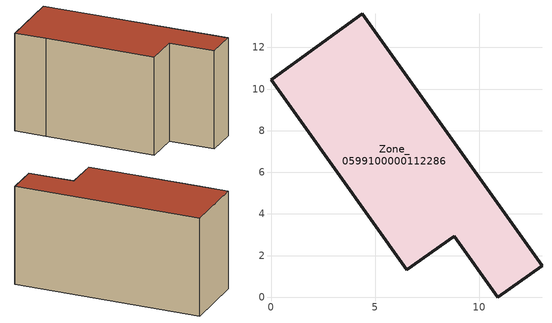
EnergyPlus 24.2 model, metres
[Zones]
Zone_0599100000112286
 floor ground (C_G): 4.38,13.61 13.02,1.52 10.9,0 8.8,2.93 6.53,1.31 1.45,8.44 0,10.44 z0
 wall outside (C_F): 6.53,1.31 8.8,2.93 10.9,0 13.02,1.52 4.38,13.61 0,10.44 1.45,8.44 6.53,1.31 z0:7.9
 roof outside (C_R): 4.38,13.61 0,10.44 1.45,8.44 6.53,1.31 8.8,2.93 10.9,0 13.02,1.52 z7.9
[BUILDING]
Pand.0599100000112286: North Axis=0; Terrain=City; Loads Convergence Tolerance Value=0.04; Temperature Convergence Tolerance Value=0.4; Solar Distribution=FullExterior; Maximum Number of Warmup Days=25; Minimum Number of Warmup Days=1
[Site:Location]
Rotterdam.The.Hague.AP_ZH_NLD Design_Conditions: Latitude=51.96; Longitude=4.45; Time Zone=1; Elevation=-4.5
[SITE:GROUNDTEMPERATURE:BUILDINGSURFACE]
18, 18, 18, 18, 18, 18, 18, 18, 18, 18, 18, 18
[MATERIAL] Thermal Absorptance=0.9; Solar Absorptance=0.7; Visible Absorptance=0.7
Name | Roughness | Thickness | Conductivity | Density | Specific Heat
G.TI.1975-1991 | MediumSmooth | 0.15 | 0.288461 | 540 | 1210
F.TI.1975-1991 | Rough | 0.3 | 0.230769 | 1920 | 840
R.TI.1975-1991 | MediumRough | 0.2 | 0.153846 | 1500 | 1000
[CONSTRUCTION]
C_G: G.TI.1975-1991
C_F: F.TI.1975-1991
C_R: R.TI.1975-1991
[ZONE]
Zone_0599100000112286: Type=1; Multiplier=1; Ceiling Height=Autocalculate; Volume=Autocalculate; Floor Area=autocalculate; Part of Total Floor Area=Yes
[ZONEINFILTRATION:DESIGNFLOWRATE]
Infil_Zone_0599100000112286: Zone or ZoneList or Space or SpaceList=Zone_0599100000112286; Schedule=AlwaysOn; Design Flow Rate Calculation Method=Flow/Area; Flow Rate per Floor Area=0.003; Constant Term Coefficient=1; Temperature Term Coefficient=0; Velocity Term Coefficient=0; Velocity Squared Term Coefficient=0
[HVACTEMPLATE:ZONE:IDEALLOADSAIRSYSTEM]
Zone_0599100000112286: Maximum Heating Supply Air Temperature=50; Minimum Cooling Supply Air Temperature=13; Maximum Heating Supply Air Humidity Ratio=0.0156; Minimum Cooling Supply Air Humidity Ratio=0.0077; Heating Limit=NoLimit; Cooling Limit=NoLimit; Dehumidification Control Type=ConstantSensibleHeatRatio; Cooling Sensible Heat Ratio=0.7; Dehumidification Setpoint=60; Humidification Control Type=None; Humidification Setpoint=30; Outdoor Air Method=None; Outdoor Air Flow Rate per Person=0.00944; Outdoor Air Flow Rate per Zone Floor Area=0; Outdoor Air Flow Rate per Zone=0; Demand Controlled Ventilation Type=None; Outdoor Air Economizer Type=NoEconomizer; Heat Recovery Type=None; Sensible Heat Recovery Effectiveness=0.7; Latent Heat Recovery Effectiveness=0.65
[ZONECONTROL:THERMOSTAT]
ThermostatControl_Zone_0599100000112286: Zone or ZoneList=Zone_0599100000112286; Control Type Schedule=DualSetpointControlType; Control 1=Thermostat_Zone_0599100000112286; Temperature Difference Between Cutout And Setpoint=0
[THERMOSTATSETPOINT:DUALSETPOINT]
Thermostat_Zone_0599100000112286: Heating Setpoint Temperature Schedule=HeatingSetpoint_Zone_0599100000112286; Cooling Setpoint Temperature Schedule=CoolingSetpoint_Zone_0599100000112286
[SCHEDULE:COMPACT]
HeatingSetpoint_Zone_0599100000112286: Through: 12/31, For: AllDays, Until: 24:00, 21
CoolingSetpoint_Zone_0599100000112286: Through: 12/31, For: AllDays, Until: 24:00, 24
DualSetpointControlType: Through: 12/31, For: AllDays, Until: 24:00, 4
AlwaysOn: Through: 12/31, For: AllDays, Until: 24:00, 1
